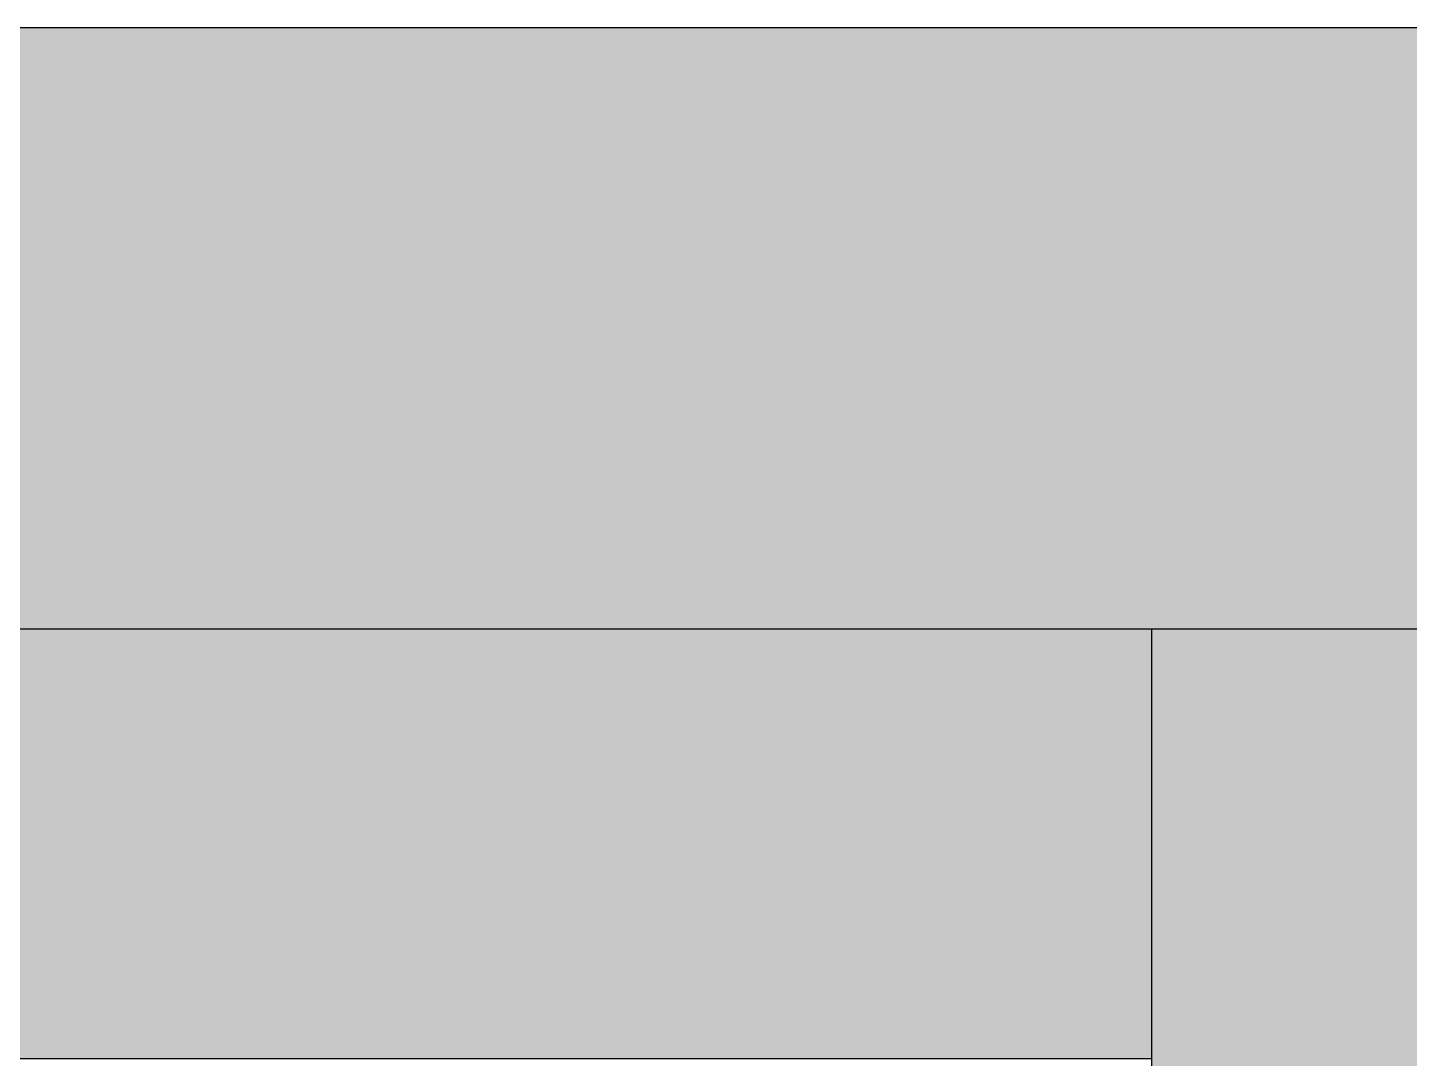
# Model space of a CAD drawing. Header units: millimetres. Extents: x 3409 to 3822, y 896 to 1108.
# Drawn here: x 3698.617 to 3699.904, y 1040.241 to 1041.201 of the extents above; entities that cross this region are included whole.
import ezdxf

# ---------------------------------------------------------------- set-up
doc = ezdxf.new("R2010")
doc.units = ezdxf.units.MM
for name, color, linetype in [('a-epipla', 8, 'Continuous'), ('a-toixoi', 5, 'Continuous'), ('toixoi_provolh', 150, 'Continuous')]:
    doc.layers.add(name, color=color, linetype=linetype)

msp = doc.modelspace()

# ---------------------------------------------------------------- hatches: boundary and pattern name
at = {"layer": 'a-epipla', "true_color": 0xc7c8ca}
h = msp.add_hatch(color=9, dxfattribs=at)
h.dxf.hatch_style = 1
h.paths.add_polyline_path([(3708.3639, 1040.6405), (3708.3639, 1041.2005), (3696.2639, 1041.2005), (3696.2639, 1040.6405)])
at = {"layer": 'toixoi_provolh', "true_color": 0xa7a8aa}
h = msp.add_hatch(color=253, dxfattribs=at)
h.dxf.hatch_style = 1
h.paths.add_polyline_path([(3696.6639, 1040.6405), (3696.6639, 1040.2405), (3699.6639, 1040.2405), (3699.6639, 1040.6405)])
h.paths.add_polyline_path([(3696.6639, 1040.6405), (3696.2639, 1040.6405), (3696.2639, 1037.6405), (3696.6639, 1037.6405)])
h.paths.add_polyline_path([(3703.0639, 1040.2405), (3703.0639, 1040.6405), (3700.0639, 1040.6405), (3700.0639, 1040.2405)])
h.paths.add_polyline_path([(3699.6639, 1037.6405), (3700.0639, 1037.6405), (3700.0639, 1040.6405), (3699.6639, 1040.6405)])
h.paths.add_polyline_path([(3703.4639, 1040.6405), (3703.4639, 1040.2405), (3706.4639, 1040.2405), (3706.4639, 1040.6405)])
h.paths.add_polyline_path([(3703.0639, 1037.6405), (3703.4639, 1037.6405), (3703.4639, 1040.6405), (3703.0639, 1040.6405)])
h.paths.add_polyline_path([(3706.4639, 1037.6405), (3706.8639, 1037.6405), (3706.8639, 1040.6405), (3706.4639, 1040.6405)])

# ---------------------------------------------------------------- linework, layer by layer
at = {"layer": 'a-toixoi'}
for p, q in [((3696.2639, 1041.2005), (3708.3639, 1041.2005)), ((3696.2639, 1040.6405), (3708.3639, 1040.6405))]:
    msp.add_line(p, q, dxfattribs=at)
at = {"layer": 'toixoi_provolh'}
for p, q in [((3699.6639, 1040.6405), (3699.6639, 1037.6405)), ((3696.6639, 1040.2405), (3699.6639, 1040.2405))]:
    msp.add_line(p, q, dxfattribs=at)

doc.saveas('drawing.dxf')
